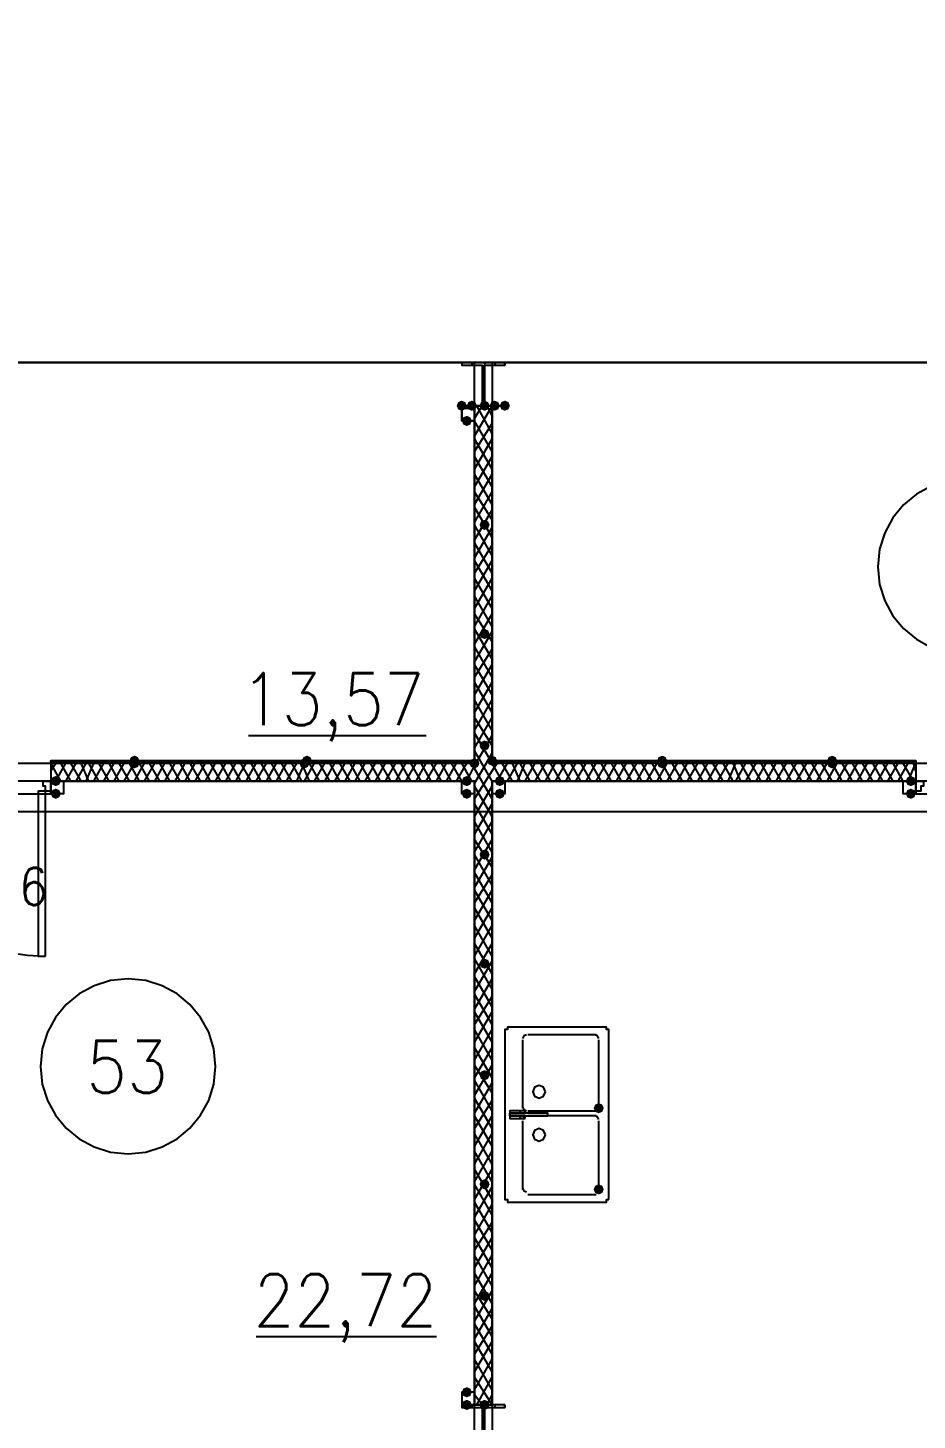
# Model space of a CAD drawing. Header units: millimetres. Extents: x 0 to 420, y 0 to 297.
# Drawn here: x 178.39 to 193.23, y 140.8 to 164.04 of the extents above; entities that cross this region are included whole.
import ezdxf

# ---------------------------------------------------------------- set-up
doc = ezdxf.new("R2010")
doc.units = ezdxf.units.MM
doc.layers.get('0').update_dxf_attribs({"linetype": 'CONTINUOUS'})
doc.styles.get("Standard").update_dxf_attribs({"font": 'STANDARD'})

msp = doc.modelspace()

# ---------------------------------------------------------------- hatches: boundary and pattern name
at = {"true_color": 0x000007}
for points in [[(185.716333, 157.734), (185.691463, 157.674204), (185.631667, 157.649333), (185.571871, 157.674204), (185.547, 157.734), (185.571871, 157.793796), (185.631667, 157.818667), (185.691462, 157.793796)], [(185.885667, 157.734), (185.860796, 157.674204), (185.801, 157.649333), (185.741204, 157.674204), (185.716333, 157.734), (185.741204, 157.793796), (185.801, 157.818667), (185.860796, 157.793796)], [(186.097333, 157.734), (186.072463, 157.674204), (186.012667, 157.649333), (185.952871, 157.674204), (185.928, 157.734), (185.952871, 157.793796), (186.012667, 157.818667), (186.072462, 157.793796)], [(186.266667, 157.734), (186.241796, 157.674204), (186.182, 157.649333), (186.122204, 157.674204), (186.097333, 157.734), (186.122204, 157.793796), (186.182, 157.818667), (186.241796, 157.793796)], [(186.436, 157.734), (186.411129, 157.674204), (186.351333, 157.649333), (186.291538, 157.674204), (186.266667, 157.734), (186.291537, 157.793796), (186.351333, 157.818667), (186.411129, 157.793796)], [(185.801, 157.48), (185.776129, 157.420204), (185.716333, 157.395333), (185.656538, 157.420204), (185.631667, 157.48), (185.656537, 157.539796), (185.716333, 157.564667), (185.776129, 157.539796)], [(186.097333, 155.744333), (186.072463, 155.684537), (186.012667, 155.659667), (185.952871, 155.684537), (185.928, 155.744333), (185.952871, 155.804129), (186.012667, 155.829), (186.072462, 155.804129)], [(186.097333, 153.924), (186.072463, 153.864204), (186.012667, 153.839333), (185.952871, 153.864204), (185.928, 153.924), (185.952871, 153.983796), (186.012667, 154.008667), (186.072462, 153.983796)], [(186.097333, 152.061333), (186.072463, 152.001537), (186.012667, 151.976667), (185.952871, 152.001537), (185.928, 152.061333), (185.952871, 152.121129), (186.012667, 152.146), (186.072462, 152.121129)], [(178.943, 151.468667), (178.918129, 151.408871), (178.858333, 151.384), (178.798537, 151.408871), (178.773667, 151.468667), (178.798537, 151.528462), (178.858333, 151.553333), (178.918129, 151.528463)], [(185.801, 151.468667), (185.776129, 151.408871), (185.716333, 151.384), (185.656538, 151.408871), (185.631667, 151.468667), (185.656537, 151.528462), (185.716333, 151.553333), (185.776129, 151.528463)], [(186.351333, 151.468667), (186.326463, 151.408871), (186.266667, 151.384), (186.206871, 151.408871), (186.182, 151.468667), (186.206871, 151.528462), (186.266667, 151.553333), (186.326462, 151.528463)], [(193.209333, 151.468667), (193.184463, 151.408871), (193.124667, 151.384), (193.064871, 151.408871), (193.04, 151.468667), (193.064871, 151.528462), (193.124667, 151.553333), (193.184462, 151.528463)], [(178.943, 151.257), (178.918129, 151.197204), (178.858333, 151.172333), (178.798537, 151.197204), (178.773667, 151.257), (178.798537, 151.316796), (178.858333, 151.341667), (178.918129, 151.316796)], [(185.801, 151.257), (185.776129, 151.197204), (185.716333, 151.172333), (185.656538, 151.197204), (185.631667, 151.257), (185.656537, 151.316796), (185.716333, 151.341667), (185.776129, 151.316796)], [(186.351333, 151.257), (186.326463, 151.197204), (186.266667, 151.172333), (186.206871, 151.197204), (186.182, 151.257), (186.206871, 151.316796), (186.266667, 151.341667), (186.326462, 151.316796)], [(193.209333, 151.257), (193.184463, 151.197204), (193.124667, 151.172333), (193.064871, 151.197204), (193.04, 151.257), (193.064871, 151.316796), (193.124667, 151.341667), (193.184462, 151.316796)], [(186.097333, 150.241), (186.072463, 150.181204), (186.012667, 150.156333), (185.952871, 150.181204), (185.928, 150.241), (185.952871, 150.300796), (186.012667, 150.325667), (186.072462, 150.300796)], [(186.097333, 148.420667), (186.072463, 148.360871), (186.012667, 148.336), (185.952871, 148.360871), (185.928, 148.420667), (185.952871, 148.480462), (186.012667, 148.505333), (186.072462, 148.480463)], [(186.097333, 146.558), (186.072463, 146.498204), (186.012667, 146.473333), (185.952871, 146.498204), (185.928, 146.558), (185.952871, 146.617796), (186.012667, 146.642667), (186.072462, 146.617796)], [(188.002333, 146.007667), (187.977463, 145.947871), (187.917667, 145.923), (187.857871, 145.947871), (187.833, 146.007667), (187.857871, 146.067462), (187.917667, 146.092333), (187.977462, 146.067463)], [(186.097333, 144.737667), (186.072463, 144.677871), (186.012667, 144.653), (185.952871, 144.677871), (185.928, 144.737667), (185.952871, 144.797462), (186.012667, 144.822333), (186.072462, 144.797463)], [(188.002333, 144.653), (187.977463, 144.593204), (187.917667, 144.568333), (187.857871, 144.593204), (187.833, 144.653), (187.857871, 144.712796), (187.917667, 144.737667), (187.977462, 144.712796)], [(186.097333, 142.875), (186.072463, 142.815204), (186.012667, 142.790333), (185.952871, 142.815204), (185.928, 142.875), (185.952871, 142.934796), (186.012667, 142.959667), (186.072462, 142.934796)], [(185.801, 141.266333), (185.776129, 141.206537), (185.716333, 141.181667), (185.656538, 141.206537), (185.631667, 141.266333), (185.656537, 141.326129), (185.716333, 141.351), (185.776129, 141.326129)], [(185.801, 141.054667), (185.776129, 140.994871), (185.716333, 140.97), (185.656538, 140.994871), (185.631667, 141.054667), (185.656537, 141.114462), (185.716333, 141.139333), (185.776129, 141.114463)], [(186.097333, 141.054667), (186.072463, 140.994871), (186.012667, 140.97), (185.952871, 140.994871), (185.928, 141.054667), (185.952871, 141.114462), (186.012667, 141.139333), (186.072462, 141.114463)]]:
    msp.add_hatch(color=0, dxfattribs=at).paths.add_polyline_path(points, flags=0)
h = msp.add_hatch(color=0, dxfattribs=at)
h.paths.add_polyline_path([(185.843333, 151.807333), (178.773667, 151.807333), (185.843333, 151.765)], flags=0)
h.paths.add_polyline_path([(178.773667, 151.807333), (185.843333, 151.765), (178.773667, 151.765)], flags=0)
at = {"true_color": 0x0000fe}
for points in [[(180.255333, 151.807333), (180.230462, 151.747537), (180.170667, 151.722667), (180.110871, 151.747537), (180.086, 151.807333), (180.110871, 151.867129), (180.170667, 151.892), (180.230462, 151.867129)], [(180.255333, 151.765), (180.230462, 151.705204), (180.170667, 151.680333), (180.110871, 151.705204), (180.086, 151.765), (180.110871, 151.824796), (180.170667, 151.849667), (180.230462, 151.824796)], [(183.091667, 151.765), (183.066796, 151.705204), (183.007, 151.680333), (182.947204, 151.705204), (182.922333, 151.765), (182.947204, 151.824796), (183.007, 151.849667), (183.066796, 151.824796)], [(183.134, 151.807333), (183.109129, 151.747537), (183.049333, 151.722667), (182.989538, 151.747537), (182.964667, 151.807333), (182.989537, 151.867129), (183.049333, 151.892), (183.109129, 151.867129)], [(185.928, 151.765), (185.903129, 151.705204), (185.843333, 151.680333), (185.783537, 151.705204), (185.758667, 151.765), (185.783537, 151.824796), (185.843333, 151.849667), (185.903129, 151.824796)], [(185.928, 151.765), (185.903129, 151.705204), (185.843333, 151.680333), (185.783537, 151.705204), (185.758667, 151.765), (185.783537, 151.824796), (185.843333, 151.849667), (185.903129, 151.824796)], [(186.224333, 151.807333), (186.199463, 151.747537), (186.139667, 151.722667), (186.079871, 151.747537), (186.055, 151.807333), (186.079871, 151.867129), (186.139667, 151.892), (186.199462, 151.867129)], [(189.060667, 151.807333), (189.035796, 151.747537), (188.976, 151.722667), (188.916204, 151.747537), (188.891333, 151.807333), (188.916204, 151.867129), (188.976, 151.892), (189.035796, 151.867129)], [(189.060667, 151.765), (189.035796, 151.705204), (188.976, 151.680333), (188.916204, 151.705204), (188.891333, 151.765), (188.916204, 151.824796), (188.976, 151.849667), (189.035796, 151.824796)], [(191.897, 151.807333), (191.872129, 151.747537), (191.812333, 151.722667), (191.752537, 151.747537), (191.727667, 151.807333), (191.752537, 151.867129), (191.812333, 151.892), (191.872129, 151.867129)], [(191.897, 151.765), (191.872129, 151.705204), (191.812333, 151.680333), (191.752537, 151.705204), (191.727667, 151.765), (191.752537, 151.824796), (191.812333, 151.849667), (191.872129, 151.824796)]]:
    msp.add_hatch(color=0, dxfattribs=at).paths.add_polyline_path(points, flags=0)
at = {"true_color": 0x000007}
h = msp.add_hatch(color=0, dxfattribs=at)
h.paths.add_polyline_path([(193.209333, 151.807333), (186.139667, 151.807333), (193.209333, 151.765)], flags=0)
h.paths.add_polyline_path([(186.139667, 151.807333), (193.209333, 151.765), (186.139667, 151.765)], flags=0)

# ---------------------------------------------------------------- linework, layer by layer
at = {"color": 0, "true_color": 0x000008}
msp.add_lwpolyline([(238.548333, 158.453667), (238.548333, 169.291), (117.094, 169.291), (117.094, 158.453667)], close=True, dxfattribs=at)
at = {"color": 0, "true_color": 0x0000ab}
for points in [[(168.740667, 158.453667), (168.740667, 151.765), (185.843333, 151.765), (185.843333, 158.453667)], [(203.242333, 158.453667), (186.139667, 158.453667), (186.139667, 151.765), (203.242333, 151.765)]]:
    msp.add_lwpolyline(points, close=True, dxfattribs=at)
at = {"color": 0, "true_color": 0x000007}
for points in [[(185.631667, 158.453667), (185.631667, 158.411333)], [(185.801, 158.453667), (185.801, 158.411333)], [(186.012667, 158.453667), (186.012667, 157.734)], [(186.182, 158.453667), (186.182, 158.411333)], [(186.351333, 158.453667), (186.351333, 158.411333)], [(185.716333, 157.734), (185.716333, 157.691667)], [(185.843333, 157.522333), (185.970333, 157.734)], [(185.843333, 157.226), (186.139667, 157.734)], [(185.843333, 157.734), (185.843333, 151.765)], [(186.139667, 151.765), (186.139667, 157.734), (185.843333, 157.734)], [(186.139667, 157.268333), (185.885667, 157.734)], [(186.139667, 157.564667), (186.055, 157.734)], [(186.139667, 156.972), (185.843333, 157.48)], [(185.843333, 156.972), (186.139667, 157.437667)], [(185.843333, 156.675667), (186.139667, 157.183667)], [(186.139667, 156.675667), (185.843333, 157.183667)], [(185.843333, 156.379333), (186.139667, 156.887333)], [(186.139667, 156.379333), (185.843333, 156.887333)], [(185.843333, 156.083), (186.139667, 156.591)], [(186.139667, 156.083), (185.843333, 156.591)], [(195.495333, 155.045833), (195.465661, 155.340175), (195.38056, 155.614326), (195.245903, 155.862413), (195.067563, 156.078563), (194.851413, 156.256903), (194.603326, 156.39156), (194.329175, 156.476661), (194.034833, 156.506333), (193.740492, 156.476661), (193.466341, 156.39156), (193.218254, 156.256903), (193.002104, 156.078563), (192.823764, 155.862413), (192.689107, 155.614326), (192.604005, 155.340175), (192.574333, 155.045833)], [(185.843333, 155.786667), (186.139667, 156.294667)], [(186.139667, 155.829), (185.843333, 156.294667)], [(186.139667, 155.532667), (185.843333, 156.040667)], [(185.843333, 155.490333), (186.139667, 155.998333)], [(186.139667, 155.236333), (185.843333, 155.744333)], [(185.843333, 155.194), (186.139667, 155.702)], [(186.139667, 154.94), (185.843333, 155.448)], [(185.843333, 154.94), (186.139667, 155.405667)], [(185.843333, 154.643667), (186.139667, 155.151667)], [(186.139667, 154.643667), (185.843333, 155.151667)], [(192.574333, 155.045833), (192.604005, 154.751492), (192.689107, 154.477341), (192.823764, 154.229254), (193.002104, 154.013104), (193.218254, 153.834764), (193.466341, 153.700107), (193.740492, 153.615005), (194.034833, 153.585333), (194.329175, 153.615005), (194.603326, 153.700107), (194.851413, 153.834764), (195.067563, 154.013104), (195.245903, 154.229254), (195.38056, 154.477341), (195.465661, 154.751492), (195.495333, 155.045833)], [(185.843333, 154.347333), (186.139667, 154.855333)], [(186.139667, 154.347333), (185.843333, 154.855333)], [(185.843333, 154.051), (186.139667, 154.559)], [(186.139667, 154.051), (185.843333, 154.559)], [(185.843333, 153.754667), (186.139667, 154.262667)], [(186.139667, 153.797), (185.843333, 154.262667)], [(186.139667, 153.500667), (185.843333, 154.008667)], [(185.843333, 153.458333), (186.139667, 153.966333)], [(186.139667, 153.204333), (185.843333, 153.712333)], [(185.843333, 153.204333), (186.139667, 153.67)], [(185.843333, 152.908), (186.139667, 153.416)], [(186.139667, 152.908), (185.843333, 153.416)], [(185.843333, 152.611667), (186.139667, 153.119667)], [(186.139667, 152.611667), (185.843333, 153.119667)], [(185.843333, 152.315333), (186.139667, 152.823333)], [(186.139667, 152.315333), (185.843333, 152.823333)], [(185.843333, 152.019), (186.139667, 152.527)], [(186.139667, 152.061333), (185.843333, 152.527)], [(182.075667, 152.230667), (185.039, 152.230667)], [(186.139667, 151.765), (185.843333, 152.273)], [(185.843333, 151.722667), (186.139667, 152.230667)], [(185.843333, 151.765), (178.773667, 151.765), (185.843333, 151.807333), (178.773667, 151.807333)], [(178.773667, 151.638), (178.858333, 151.765)], [(178.943, 151.468667), (178.773667, 151.765)], [(178.773667, 151.765), (178.773667, 151.468667)], [(178.773667, 151.765), (178.773667, 151.468667)], [(185.843333, 151.765), (178.773667, 151.765)], [(178.858333, 151.468667), (179.027667, 151.765)], [(179.112333, 151.468667), (178.943, 151.765)], [(179.027667, 151.468667), (179.197, 151.765)], [(179.281667, 151.468667), (179.112333, 151.765)], [(179.197, 151.468667), (179.366333, 151.765)], [(179.408667, 151.468667), (179.281667, 151.765)], [(179.366333, 151.468667), (179.493333, 151.765)], [(179.578, 151.468667), (179.408667, 151.765)], [(179.493333, 151.468667), (179.662667, 151.765)], [(179.747333, 151.468667), (179.578, 151.765)], [(179.662667, 151.468667), (179.832, 151.765)], [(179.916667, 151.468667), (179.747333, 151.765)], [(179.832, 151.468667), (180.001333, 151.765)], [(180.086, 151.468667), (179.916667, 151.765)], [(180.001333, 151.468667), (180.170667, 151.765)], [(180.255333, 151.468667), (180.086, 151.765)], [(180.170667, 151.468667), (180.34, 151.765)], [(180.424667, 151.468667), (180.255333, 151.765)], [(180.34, 151.468667), (180.509333, 151.765)], [(180.594, 151.468667), (180.424667, 151.765)], [(180.509333, 151.468667), (180.678667, 151.765)], [(180.763333, 151.468667), (180.594, 151.765)], [(180.678667, 151.468667), (180.848, 151.765)], [(180.932667, 151.468667), (180.763333, 151.765)], [(180.848, 151.468667), (181.017333, 151.765)], [(181.102, 151.468667), (180.932667, 151.765)], [(181.017333, 151.468667), (181.186667, 151.765)], [(181.271333, 151.468667), (181.102, 151.765)], [(181.186667, 151.468667), (181.356, 151.765)], [(181.440667, 151.468667), (181.271333, 151.765)], [(181.356, 151.468667), (181.525333, 151.765)], [(181.61, 151.468667), (181.440667, 151.765)], [(181.525333, 151.468667), (181.694667, 151.765)], [(181.779333, 151.468667), (181.61, 151.765)], [(181.694667, 151.468667), (181.864, 151.765)], [(181.948667, 151.468667), (181.779333, 151.765)], [(181.864, 151.468667), (182.033333, 151.765)], [(182.118, 151.468667), (181.948667, 151.765)], [(182.033333, 151.468667), (182.202667, 151.765)], [(182.287333, 151.468667), (182.118, 151.765)], [(182.202667, 151.468667), (182.372, 151.765)], [(182.456667, 151.468667), (182.287333, 151.765)], [(182.372, 151.468667), (182.541333, 151.765)], [(182.626, 151.468667), (182.456667, 151.765)], [(182.541333, 151.468667), (182.710667, 151.765)], [(182.795333, 151.468667), (182.626, 151.765)], [(182.710667, 151.468667), (182.88, 151.765)], [(182.964667, 151.468667), (182.795333, 151.765)], [(182.88, 151.468667), (183.007, 151.765)], [(183.091667, 151.468667), (182.964667, 151.765)], [(183.007, 151.468667), (183.176333, 151.765)], [(183.261, 151.468667), (183.091667, 151.765)], [(183.176333, 151.468667), (183.345667, 151.765)], [(183.430333, 151.468667), (183.261, 151.765)], [(183.345667, 151.468667), (183.515, 151.765)], [(183.599667, 151.468667), (183.430333, 151.765)], [(183.515, 151.468667), (183.684333, 151.765)], [(183.769, 151.468667), (183.599667, 151.765)], [(183.684333, 151.468667), (183.853667, 151.765)], [(183.938333, 151.468667), (183.769, 151.765)], [(183.853667, 151.468667), (184.023, 151.765)], [(184.107667, 151.468667), (183.938333, 151.765)], [(184.023, 151.468667), (184.192333, 151.765)], [(184.277, 151.468667), (184.107667, 151.765)], [(184.192333, 151.468667), (184.361667, 151.765)], [(184.446333, 151.468667), (184.277, 151.765)], [(184.361667, 151.468667), (184.531, 151.765)], [(184.615667, 151.468667), (184.446333, 151.765)], [(184.531, 151.468667), (184.700333, 151.765)], [(184.785, 151.468667), (184.615667, 151.765)], [(184.700333, 151.468667), (184.869667, 151.765)], [(184.954333, 151.468667), (184.785, 151.765)], [(184.869667, 151.468667), (185.039, 151.765)], [(185.123667, 151.468667), (184.954333, 151.765)], [(185.039, 151.468667), (185.208333, 151.765)], [(185.293, 151.468667), (185.123667, 151.765)], [(185.208333, 151.468667), (185.377667, 151.765)], [(185.462333, 151.468667), (185.293, 151.765)], [(185.377667, 151.468667), (185.547, 151.765)], [(185.631667, 151.468667), (185.462333, 151.765)], [(185.547, 151.468667), (185.716333, 151.765)], [(185.801, 151.468667), (185.631667, 151.765)], [(185.843333, 151.680333), (185.801, 151.765)], [(186.139667, 151.468667), (185.843333, 151.976667)], [(185.843333, 151.426333), (186.139667, 151.934333)], [(193.209333, 151.807333), (186.139667, 151.807333), (193.209333, 151.807333), (186.139667, 151.765)], [(186.139667, 151.638), (186.224333, 151.765)], [(186.309, 151.468667), (186.139667, 151.765)], [(193.209333, 151.765), (186.139667, 151.765)], [(186.224333, 151.468667), (186.393667, 151.765)], [(186.478333, 151.468667), (186.309, 151.765)], [(186.393667, 151.468667), (186.563, 151.765)], [(186.605333, 151.468667), (186.478333, 151.765)], [(186.563, 151.468667), (186.69, 151.765)], [(186.774667, 151.468667), (186.605333, 151.765)], [(186.69, 151.468667), (186.859333, 151.765)], [(186.944, 151.468667), (186.774667, 151.765)], [(186.859333, 151.468667), (187.028667, 151.765)], [(187.113333, 151.468667), (186.944, 151.765)], [(187.028667, 151.468667), (187.198, 151.765)], [(187.282667, 151.468667), (187.113333, 151.765)], [(187.198, 151.468667), (187.367333, 151.765)], [(187.452, 151.468667), (187.282667, 151.765)], [(187.367333, 151.468667), (187.536667, 151.765)], [(187.621333, 151.468667), (187.452, 151.765)], [(187.536667, 151.468667), (187.706, 151.765)], [(187.790667, 151.468667), (187.621333, 151.765)], [(187.706, 151.468667), (187.875333, 151.765)], [(187.96, 151.468667), (187.790667, 151.765)], [(187.875333, 151.468667), (188.044667, 151.765)], [(188.129333, 151.468667), (187.96, 151.765)], [(188.044667, 151.468667), (188.214, 151.765)], [(188.298667, 151.468667), (188.129333, 151.765)], [(188.214, 151.468667), (188.383333, 151.765)], [(188.468, 151.468667), (188.298667, 151.765)], [(188.383333, 151.468667), (188.552667, 151.765)], [(188.637333, 151.468667), (188.468, 151.765)], [(188.552667, 151.468667), (188.722, 151.765)], [(188.806667, 151.468667), (188.637333, 151.765)], [(188.722, 151.468667), (188.891333, 151.765)], [(188.976, 151.468667), (188.806667, 151.765)], [(188.891333, 151.468667), (189.060667, 151.765)], [(189.145333, 151.468667), (188.976, 151.765)], [(189.060667, 151.468667), (189.23, 151.765)], [(189.314667, 151.468667), (189.145333, 151.765)], [(189.23, 151.468667), (189.399333, 151.765)], [(189.484, 151.468667), (189.314667, 151.765)], [(189.399333, 151.468667), (189.568667, 151.765)], [(189.653333, 151.468667), (189.484, 151.765)], [(189.568667, 151.468667), (189.738, 151.765)], [(189.822667, 151.468667), (189.653333, 151.765)], [(189.738, 151.468667), (189.907333, 151.765)], [(189.992, 151.468667), (189.822667, 151.765)], [(189.907333, 151.468667), (190.076667, 151.765)], [(190.161333, 151.468667), (189.992, 151.765)], [(190.076667, 151.468667), (190.203667, 151.765)], [(190.288333, 151.468667), (190.161333, 151.765)], [(190.203667, 151.468667), (190.373, 151.765)], [(190.457667, 151.468667), (190.288333, 151.765)], [(190.373, 151.468667), (190.542333, 151.765)], [(190.627, 151.468667), (190.457667, 151.765)], [(190.542333, 151.468667), (190.711667, 151.765)], [(190.796333, 151.468667), (190.627, 151.765)], [(190.711667, 151.468667), (190.881, 151.765)], [(190.965667, 151.468667), (190.796333, 151.765)], [(190.881, 151.468667), (191.050333, 151.765)], [(191.135, 151.468667), (190.965667, 151.765)], [(191.050333, 151.468667), (191.219667, 151.765)], [(191.304333, 151.468667), (191.135, 151.765)], [(191.219667, 151.468667), (191.389, 151.765)], [(191.473667, 151.468667), (191.304333, 151.765)], [(191.389, 151.468667), (191.558333, 151.765)], [(191.643, 151.468667), (191.473667, 151.765)], [(191.558333, 151.468667), (191.727667, 151.765)], [(191.812333, 151.468667), (191.643, 151.765)], [(191.727667, 151.468667), (191.897, 151.765)], [(191.981667, 151.468667), (191.812333, 151.765)], [(191.897, 151.468667), (192.066333, 151.765)], [(192.151, 151.468667), (191.981667, 151.765)], [(192.066333, 151.468667), (192.235667, 151.765)], [(192.320333, 151.468667), (192.151, 151.765)], [(192.235667, 151.468667), (192.405, 151.765)], [(192.489667, 151.468667), (192.320333, 151.765)], [(192.405, 151.468667), (192.574333, 151.765)], [(192.659, 151.468667), (192.489667, 151.765)], [(192.574333, 151.468667), (192.743667, 151.765)], [(192.828333, 151.468667), (192.659, 151.765)], [(192.743667, 151.468667), (192.913, 151.765)], [(192.997667, 151.468667), (192.828333, 151.765)], [(192.913, 151.468667), (193.082333, 151.765)], [(193.167, 151.468667), (192.997667, 151.765)], [(193.082333, 151.468667), (193.209333, 151.765)], [(193.209333, 151.638), (193.167, 151.765)], [(193.209333, 151.765), (193.209333, 151.468667)], [(193.209333, 151.765), (193.209333, 151.468667)], [(185.716333, 151.468667), (185.843333, 151.722667)], [(186.139667, 151.172333), (185.843333, 151.680333)], [(185.843333, 151.172333), (186.139667, 151.638)], [(175.895, 151.3205), (175.909316, 151.036994), (175.951334, 150.761677), (176.019661, 150.495944), (176.112903, 150.241188), (176.229666, 149.998803), (176.368556, 149.770183), (176.52818, 149.556721), (176.707144, 149.359811), (176.904054, 149.180847), (177.117516, 149.021223), (177.346136, 148.882333), (177.588521, 148.76557), (177.843278, 148.672328), (178.109011, 148.604001), (178.384327, 148.561982), (178.667833, 148.547667)], [(178.773667, 151.384), (178.773667, 151.468667), (177.292, 151.468667)], [(177.292, 151.257), (178.773667, 151.257), (178.773667, 151.384)], [(178.773667, 151.468667), (185.843333, 151.468667)], [(185.843333, 151.468667), (185.843333, 141.054667), (186.139667, 141.054667), (186.139667, 151.468667)], [(185.843333, 150.876), (186.139667, 151.384)], [(186.139667, 150.876), (185.843333, 151.384)], [(186.139667, 151.468667), (193.209333, 151.468667)], [(194.691, 151.468667), (193.209333, 151.468667), (193.209333, 151.384)], [(193.209333, 151.384), (193.209333, 151.257), (194.691, 151.257)], [(185.843333, 150.579667), (186.139667, 151.087667)], [(186.139667, 150.579667), (185.843333, 151.087667)], [(185.843333, 150.283333), (186.139667, 150.791333)], [(186.139667, 150.283333), (185.843333, 150.791333)], [(185.843333, 149.987), (186.139667, 150.495)], [(186.139667, 150.029333), (185.843333, 150.495)], [(186.139667, 149.733), (185.843333, 150.241)], [(185.843333, 149.690667), (186.139667, 150.198667)], [(186.139667, 149.436667), (185.843333, 149.944667)], [(185.843333, 149.436667), (186.139667, 149.902333)], [(185.843333, 149.140333), (186.139667, 149.648333)], [(186.139667, 149.140333), (185.843333, 149.648333)], [(185.843333, 148.844), (186.139667, 149.352)], [(186.139667, 148.844), (185.843333, 149.352)], [(185.843333, 148.547667), (186.139667, 149.055667)], [(186.139667, 148.547667), (185.843333, 149.055667)], [(185.843333, 148.251333), (186.139667, 148.759333)], [(186.139667, 148.251333), (185.843333, 148.759333)], [(186.139667, 147.997333), (185.843333, 148.505333)], [(185.843333, 147.955), (186.139667, 148.463)], [(181.525333, 146.706167), (181.495661, 147.000508), (181.41056, 147.274659), (181.275903, 147.522746), (181.097563, 147.738896), (180.881413, 147.917236), (180.633326, 148.051893), (180.359175, 148.136995), (180.064833, 148.166667), (179.770492, 148.136995), (179.496341, 148.051893), (179.248254, 147.917236), (179.032104, 147.738896), (178.853764, 147.522746), (178.719107, 147.274659), (178.634005, 147.000508), (178.604333, 146.706167)], [(186.139667, 147.701), (185.843333, 148.209)], [(185.843333, 147.658667), (186.139667, 148.166667)], [(186.139667, 147.404667), (185.843333, 147.912667)], [(185.843333, 147.404667), (186.139667, 147.870333)], [(185.843333, 147.108333), (186.139667, 147.616333)], [(186.139667, 147.108333), (185.843333, 147.616333)], [(185.843333, 146.812), (186.139667, 147.32)], [(186.139667, 146.812), (185.843333, 147.32)], [(186.711167, 147.235333), (186.666265, 147.216735), (186.647667, 147.171833)], [(186.647667, 147.150667), (186.647667, 146.007667)], [(187.875333, 147.235333), (186.732333, 147.235333)], [(187.917667, 147.171833), (187.899068, 147.216735), (187.854167, 147.235333)], [(187.917667, 146.007667), (187.917667, 147.150667)], [(185.843333, 146.515667), (186.139667, 147.023667)], [(186.139667, 146.515667), (185.843333, 147.023667)], [(178.604333, 146.706167), (178.634005, 146.411825), (178.719107, 146.137674), (178.853764, 145.889587), (179.032104, 145.673437), (179.248254, 145.495097), (179.496341, 145.36044), (179.770492, 145.275339), (180.064833, 145.245667), (180.359175, 145.275339), (180.633326, 145.36044), (180.881413, 145.495097), (181.097563, 145.673437), (181.275903, 145.889587), (181.41056, 146.137674), (181.495661, 146.411825), (181.525333, 146.706167)], [(185.843333, 146.219333), (186.139667, 146.727333)], [(186.139667, 146.261667), (185.843333, 146.727333)], [(186.139667, 145.965333), (185.843333, 146.473333)], [(185.843333, 145.923), (186.139667, 146.431)], [(186.139667, 145.669), (185.843333, 146.177)], [(185.843333, 145.669), (186.139667, 146.134667)], [(186.647667, 146.028833), (186.666265, 145.983932), (186.711167, 145.965333)], [(186.732333, 145.965333), (187.875333, 145.965333)], [(187.854167, 145.965333), (187.899068, 145.983932), (187.917667, 146.028833)], [(185.843333, 145.372667), (186.139667, 145.880667)], [(186.139667, 145.372667), (185.843333, 145.880667)], [(186.711167, 145.880667), (186.666265, 145.862068), (186.647667, 145.817167)], [(186.647667, 145.796), (186.647667, 144.653)], [(187.875333, 145.880667), (186.732333, 145.880667)], [(187.917667, 145.817167), (187.899068, 145.862068), (187.854167, 145.880667)], [(187.917667, 144.653), (187.917667, 145.796)], [(185.843333, 145.076333), (186.139667, 145.584333)], [(186.139667, 145.076333), (185.843333, 145.584333)], [(185.843333, 144.78), (186.139667, 145.288)], [(186.139667, 144.78), (185.843333, 145.288)], [(185.843333, 144.483667), (186.139667, 144.991667)], [(186.139667, 144.483667), (185.843333, 144.991667)], [(186.139667, 144.229667), (185.843333, 144.737667)], [(185.843333, 144.187333), (186.139667, 144.695333)], [(186.647667, 144.674167), (186.666265, 144.629265), (186.711167, 144.610667)], [(186.732333, 144.568333), (187.875333, 144.568333)], [(187.854167, 144.610667), (187.899068, 144.629265), (187.917667, 144.674167)], [(186.139667, 143.933333), (185.843333, 144.441333)], [(185.843333, 143.891), (186.139667, 144.399)], [(186.139667, 143.637), (185.843333, 144.145)], [(185.843333, 143.637), (186.139667, 144.102667)], [(185.843333, 143.340667), (186.139667, 143.848667)], [(186.139667, 143.340667), (185.843333, 143.848667)], [(185.843333, 143.044333), (186.139667, 143.552333)], [(186.139667, 143.044333), (185.843333, 143.552333)], [(185.843333, 142.748), (186.139667, 143.256)], [(186.139667, 142.748), (185.843333, 143.256)], [(185.843333, 142.451667), (186.139667, 142.959667)], [(186.139667, 142.494), (185.843333, 142.959667)], [(186.139667, 142.197667), (185.843333, 142.705667)], [(185.843333, 142.155333), (186.139667, 142.663333)], [(186.139667, 141.901333), (185.843333, 142.409333)], [(185.843333, 141.901333), (186.139667, 142.367)], [(182.202667, 142.197667), (185.208333, 142.197667)], [(185.843333, 141.605), (186.139667, 142.113)], [(186.139667, 141.605), (185.843333, 142.113)], [(185.843333, 141.308667), (186.139667, 141.816667)], [(186.139667, 141.308667), (185.843333, 141.816667)], [(186.139667, 141.054667), (185.843333, 141.520333)], [(185.885667, 141.054667), (186.139667, 141.520333)], [(185.970333, 141.054667), (185.843333, 141.224)], [(186.055, 141.054667), (186.139667, 141.224)], [(185.631667, 141.054667), (185.631667, 141.012333)], [(185.801, 141.054667), (185.801, 141.012333)], [(186.012667, 141.054667), (186.012667, 140.335)], [(186.182, 141.054667), (186.182, 141.012333)], [(186.351333, 141.054667), (186.351333, 141.012333)]]:
    msp.add_lwpolyline(points, dxfattribs=at)
for points in [[(186.351333, 158.453667), (185.631667, 158.453667), (185.631667, 158.411333), (185.970333, 158.411333), (185.970333, 157.734), (185.631667, 157.734), (186.351333, 157.734), (186.012667, 157.734), (186.012667, 158.411333), (186.351333, 158.411333)], [(185.843333, 157.734), (185.631667, 157.734), (185.631667, 157.48), (185.843333, 157.48)], [(185.843333, 157.691667), (185.843333, 157.48), (185.631667, 157.48), (185.631667, 157.691667)], [(185.843333, 151.807333), (178.773667, 151.807333), (185.843333, 151.765)], [(178.773667, 151.807333), (185.843333, 151.765), (178.773667, 151.765)], [(178.773667, 151.765), (185.843333, 151.765), (185.843333, 151.807333), (178.773667, 151.807333)], [(178.773667, 151.765), (185.843333, 151.765), (185.843333, 151.807333), (178.773667, 151.807333)], [(193.209333, 151.807333), (186.139667, 151.807333), (193.209333, 151.765)], [(186.139667, 151.807333), (193.209333, 151.765), (186.139667, 151.765)], [(193.209333, 151.807333), (193.209333, 151.765), (186.139667, 151.765), (186.139667, 151.807333), (193.209333, 151.807333), (186.139667, 151.807333), (186.139667, 151.765), (193.209333, 151.765)], [(185.843333, 151.468667), (168.740667, 151.468667), (168.740667, 140.335), (185.843333, 140.335)], [(178.689, 148.547667), (178.689, 151.299333), (178.562, 151.299333), (178.562, 148.547667)], [(178.773667, 151.468667), (178.773667, 151.299333), (178.689, 151.299333), (178.689, 151.384), (178.646667, 151.384), (178.646667, 151.468667)], [(178.773667, 151.468667), (178.985333, 151.468667), (178.985333, 151.257), (178.773667, 151.257), (178.773667, 151.468667), (178.985333, 151.468667), (178.985333, 151.257), (178.773667, 151.257)], [(185.631667, 151.468667), (185.843333, 151.468667), (185.843333, 151.257), (185.631667, 151.257), (185.631667, 151.468667), (185.843333, 151.468667), (185.843333, 151.257), (185.631667, 151.257)], [(186.139667, 151.468667), (186.351333, 151.468667), (186.351333, 151.257), (186.139667, 151.257), (186.139667, 151.468667), (186.351333, 151.468667), (186.351333, 151.257), (186.139667, 151.257)], [(203.242333, 140.335), (203.242333, 151.468667), (186.139667, 151.468667), (186.139667, 140.335)], [(192.997667, 151.468667), (193.209333, 151.468667), (193.209333, 151.257), (192.997667, 151.257), (192.997667, 151.468667), (193.209333, 151.468667), (193.209333, 151.257), (192.997667, 151.257)], [(193.336333, 151.468667), (193.336333, 151.384), (193.294, 151.384), (193.294, 151.299333), (193.209333, 151.299333), (193.209333, 151.468667)], [(188.087, 144.483667), (188.087, 147.32), (188.044667, 147.32), (188.044667, 147.362333), (188.002333, 147.362333), (186.436, 147.362333), (186.393667, 147.362333), (186.393667, 147.32), (186.351333, 147.32), (186.351333, 144.483667), (186.393667, 144.483667), (186.393667, 144.441333), (186.436, 144.441333), (188.002333, 144.441333), (188.044667, 144.441333), (188.044667, 144.483667)], [(187.028667, 146.282833), (186.997669, 146.357669), (186.922833, 146.388667), (186.847998, 146.357669), (186.817, 146.282833), (186.847998, 146.207998), (186.922833, 146.177), (186.997669, 146.207998)], [(186.605333, 145.838333), (186.605333, 145.880667), (186.478333, 145.880667), (186.436, 145.880667), (186.436, 145.923), (186.478333, 145.923), (186.605333, 145.923), (186.605333, 145.965333), (186.436, 145.965333), (186.436, 145.838333)], [(186.69, 145.965333), (186.605333, 145.965333), (186.605333, 145.923), (186.69, 145.923)], [(187.028667, 145.880667), (187.071, 145.880667), (187.071, 145.923), (187.028667, 145.923), (186.478333, 145.923), (186.436, 145.923), (186.436, 145.880667), (186.478333, 145.880667)], [(186.69, 145.838333), (186.69, 145.880667), (186.605333, 145.880667), (186.605333, 145.838333)], [(187.028667, 145.563167), (186.997669, 145.638002), (186.922833, 145.669), (186.847998, 145.638002), (186.817, 145.563167), (186.847998, 145.488331), (186.922833, 145.457333), (186.997669, 145.488331)], [(185.843333, 141.266333), (185.631667, 141.266333), (185.631667, 141.054667), (185.843333, 141.054667), (185.843333, 141.266333), (185.631667, 141.266333), (185.631667, 141.054667), (185.843333, 141.054667)], [(186.351333, 141.054667), (185.631667, 141.054667), (185.631667, 141.012333), (185.970333, 141.012333), (185.970333, 140.377333), (185.631667, 140.377333), (185.631667, 140.335), (186.351333, 140.335), (186.351333, 140.377333), (186.012667, 140.377333), (186.012667, 141.012333), (186.351333, 141.012333)]]:
    msp.add_lwpolyline(points, close=True, dxfattribs=at)
at = {"color": 0, "true_color": 0x000005}
msp.add_lwpolyline([(178.223333, 150.960667), (193.886667, 150.960667)], dxfattribs=at)

# ---------------------------------------------------------------- texts
at = {"color": 0, "true_color": 0x000007, "char_height": 0.872032, "attachment_point": 1}
for s, insert, width in [('13,57', (181.94867, 153.272032), 2.56764984), ('53', (179.36633, 147.133699), 1.06581688), ('22,72', (182.160337, 143.239036), 2.76143456)]:
    msp.add_mtext(s, dxfattribs=dict(at, insert=insert, width=width))
at = {"color": 0, "true_color": 0x00005c, "insert": (175.93734, 150.022164), "char_height": 0.627829, "width": 2.72059226, "attachment_point": 1}
msp.add_mtext('BIAL1.6', dxfattribs=at)

doc.saveas('drawing.dxf')
